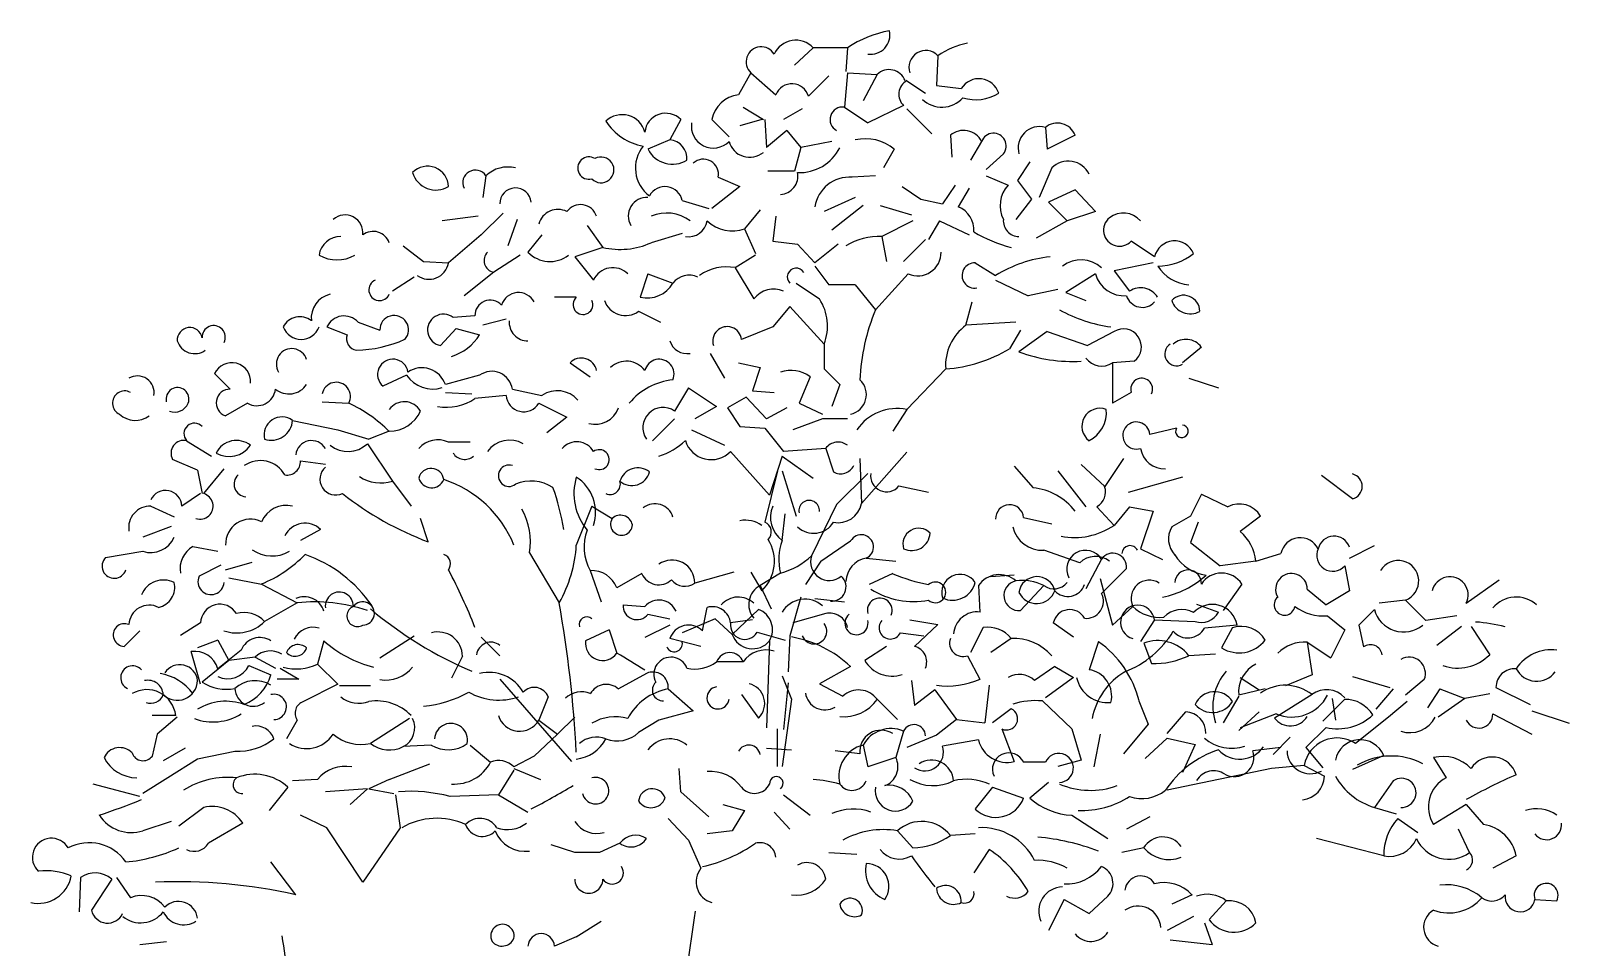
# Model space of a CAD drawing. Header units: millimetres. Extents: x 454 to 24074, y 929 to 15016.
# Drawn here: x 13460 to 15149, y 3333 to 4339 of the extents above; entities that cross this region are included whole.
import ezdxf

# ---------------------------------------------------------------- set-up
doc = ezdxf.new("R2010")
doc.units = ezdxf.units.MM
doc.layers.add('cadblocksdwg.com', color=255, linetype='Continuous')

# ---------------------------------------------------------------- blocks, each defined once
blk = doc.blocks.new('Trees side 020_cad-block.com')
at = {"color": 0}
for p, q in [((49.8, 6622.8), (9.6, 6586)), ((123.6, 6622.8), (49.8, 6622.8)), ((123.6, 6622.8), (120.3, 6572.5)), ((318.2, 6606.1), (314.9, 6542.3)), ((-84.4, 6569.2), (-111.2, 6522.2)), ((-84.4, 6569.2), (-30.7, 6522.2)), ((83.4, 6562.5), (39.8, 6518.9)), ((123.6, 6569.2), (116.9, 6495.4)), ((123.6, 6569.2), (187.4, 6565.8)), ((187.4, 6565.8), (157.2, 6508.8)), ((251.1, 6552.4), (291.4, 6525.6)), ((314.9, 6542.3), (368.5, 6535.6)), ((-101.1, 6495.4), (-57.5, 6468.5)), ((26.4, 6492), (-13.9, 6468.5)), ((116.9, 6495.4), (167.3, 6461.8)), ((244.4, 6498.7), (167.3, 6461.8)), ((251.1, 6492), (304.8, 6438.3)), ((-235.3, 6468.5), (-258.8, 6424.9)), ((-168.2, 6468.5), (-131.3, 6431.6)), ((-60.9, 6468.5), (-107.8, 6455.1)), ((-54.2, 6468.5), (-50.8, 6408.2)), ((-258.8, 6424.9), (-305.8, 6404.8)), ((-7.2, 6445), (-50.8, 6408.2)), ((-7.2, 6445), (23, 6408.2)), ((345.1, 6435), (348.4, 6388)), ((549.7, 6451.8), (553.1, 6404.8)), ((613.5, 6435), (553.1, 6404.8)), ((23, 6408.2), (9.6, 6357.8)), ((90.1, 6421.6), (23, 6408.2)), ((224.3, 6404.8), (200.8, 6364.5)), ((412.2, 6421.6), (388.7, 6381.3)), ((459.1, 6394.7), (422.2, 6361.2)), ((9.6, 6357.8), (-47.5, 6357.8)), ((516.2, 6378), (489.3, 6337.7)), ((563.1, 6364.5), (536.3, 6300.8)), ((-654.7, 6347.8), (-661.4, 6300.8)), ((-154.8, 6344.4), (-107.8, 6324.3)), ((184, 6347.8), (133.7, 6344.4)), ((355.1, 6327.6), (328.3, 6287.4)), ((422.2, 6347.8), (469.2, 6327.6)), ((489.3, 6337.7), (519.5, 6297.4)), ((-232, 6294.1), (-174.9, 6277.3)), ((-107.8, 6324.3), (-168.2, 6277.3)), ((140.4, 6300.8), (73.3, 6270.6)), ((241.1, 6324.3), (281.3, 6297.4)), ((281.3, 6297.4), (328.3, 6287.4)), ((385.3, 6320.9), (361.8, 6280.7)), ((519.5, 6297.4), (486, 6253.8)), ((613.5, 6317.6), (556.4, 6290.7)), ((613.5, 6317.6), (657.1, 6270.6)), ((-671.4, 6260.5), (-748.6, 6250.5)), ((-617.8, 6267.3), (-664.7, 6220.3)), ((-64.2, 6274), (-97.8, 6233.7)), ((-30.7, 6260.5), (-37.4, 6206.9)), ((157.2, 6284), (90.1, 6230.3)), ((194.1, 6284), (261.2, 6263.9)), ((556.4, 6290.7), (596.7, 6250.5)), ((657.1, 6270.6), (596.7, 6250.5)), ((-587.6, 6253.8), (-607.7, 6196.8)), ((-436.6, 6240.4), (-403.1, 6193.4)), ((-97.8, 6233.7), (-74.3, 6180)), ((264.5, 6250.5), (197.5, 6216.9)), ((321.6, 6250.5), (298.1, 6210.2)), ((321.6, 6250.5), (385.3, 6220.3)), ((596.7, 6250.5), (529.6, 6213.6)), ((-832.5, 6196.8), (-788.9, 6163.2)), ((-664.7, 6220.3), (-735.2, 6159.9)), ((-533.9, 6220.3), (-564.1, 6183.4)), ((-403.1, 6193.4), (-463.4, 6173.3)), ((-232, 6223.6), (-299.1, 6203.5)), ((-37.4, 6206.9), (16.3, 6200.1)), ((16.3, 6200.1), (53.2, 6159.9)), ((103.5, 6200.1), (53.2, 6159.9)), ((197.5, 6216.9), (207.5, 6163.2)), ((291.4, 6210.2), (244.4, 6163.2)), ((784.6, 6173.3), (734.2, 6206.9)), ((-788.9, 6163.2), (-735.2, 6159.9)), ((-580.9, 6176.7), (-637.9, 6139.8)), ((-463.4, 6173.3), (-423.2, 6123)), ((-74.3, 6176.7), (-117.9, 6149.8)), ((398.7, 6159.9), (442.4, 6133.1)), ((781.2, 6159.9), (697.3, 6143.1)), ((-809, 6129.7), (-856, 6099.5)), ((-637.9, 6139.8), (-701.6, 6089.4)), ((-305.8, 6136.4), (-322.5, 6086.1)), ((-305.8, 6136.4), (-252.1, 6116.3)), ((-117.9, 6149.8), (-77.6, 6082.7)), ((53.2, 6153.2), (83.4, 6112.9)), ((254.5, 6136.4), (184, 6059.2)), ((657.1, 6136.4), (593.3, 6096.2)), ((697.3, 6143.1), (730.9, 6099.5)), ((12.9, 6116.3), (63.3, 6082.7)), ((140.4, 6112.9), (83.4, 6112.9)), ((140.4, 6112.9), (184, 6059.2)), ((442.4, 6123), (512.8, 6089.4)), ((576.5, 6102.9), (512.8, 6089.4)), ((593.3, 6096.2), (636.9, 6079.4)), ((-460.1, 6086.1), (-507.1, 6086.1)), ((-0.5, 6066), (-37.4, 6022.3)), ((-0.5, 6066), (73.3, 5985.4)), ((378.6, 6025.7), (392, 6076)), ((-929.8, 6032.4), (-882.8, 6015.6)), ((-678.2, 6045.8), (-725.1, 6042.5)), ((-611.1, 6039.1), (-661.4, 6025.7)), ((-325.9, 6055.9), (-278.9, 6032.4)), ((486, 6032.4), (378.6, 6025.7)), ((-996.9, 6022.3), (-953.3, 6005.6)), ((-718.4, 6019), (-752, 5982.1)), ((-718.4, 6019), (-668.1, 6005.6)), ((-37.4, 6022.3), (-104.5, 5995.5)), ((496, 6015.6), (472.6, 5975.4)), ((553.1, 6012.3), (492.7, 5968.7)), ((553.1, 6012.3), (640.3, 5982.1)), ((697.3, 6012.3), (640.3, 5982.1)), ((-171.6, 5965.3), (-141.4, 5911.6)), ((73.3, 5985.4), (73.3, 5931.8)), ((885.2, 5978.7), (844.9, 5945.2)), ((-473.5, 5945.2), (-429.9, 5915)), ((-111.2, 5945.2), (-64.2, 5935.1)), ((-64.2, 5935.1), (-81, 5884.8)), ((73.3, 5931.8), (106.9, 5898.2)), ((335, 5931.8), (251.1, 5844.5)), ((740.9, 5948.5), (694, 5945.2)), ((694, 5945.2), (694, 5858)), ((-1204.9, 5888.1), (-1238.4, 5921.7)), ((-825.8, 5918.3), (-876.1, 5894.9)), ((-668.1, 5918.3), (-741.9, 5898.2)), ((43.1, 5915), (19.7, 5858)), ((106.9, 5898.2), (90.1, 5851.2)), ((858.3, 5911.6), (922.1, 5891.5)), ((-1006.9, 5861.3), (-949.9, 5858)), ((-741.9, 5881.4), (-684.9, 5878.1)), ((-611.1, 5874.7), (-678.2, 5868)), ((-597.6, 5888.1), (-533.9, 5874.7)), ((-218.6, 5891.5), (-248.7, 5841.2)), ((-218.6, 5891.5), (-158.2, 5851.2)), ((-94.4, 5871.4), (-134.7, 5847.9)), ((-94.4, 5871.4), (-50.8, 5824.4)), ((-81, 5884.8), (-34, 5881.4)), ((734.2, 5881.4), (694, 5858)), ((-1167.9, 5858), (-1214.9, 5831.1)), ((-540.6, 5858), (-480.2, 5827.8)), ((-480.2, 5827.8), (-523.8, 5794.2)), ((-158.2, 5851.2), (-205.1, 5824.4)), ((-134.7, 5847.9), (-107.8, 5807.6)), ((-7.2, 5847.9), (-50.8, 5824.4)), ((19.7, 5858), (70, 5834.5)), ((251.1, 5844.5), (220.9, 5797.6)), ((-1070.7, 5821.1), (-973.4, 5800.9)), ((-973.4, 5800.9), (-906.3, 5780.8)), ((-862.7, 5797.6), (-906.3, 5780.8)), ((-248.7, 5824.4), (-295.7, 5777.4)), ((-211.8, 5800.9), (-141.4, 5767.4)), ((-107.8, 5807.6), (-54.2, 5804.3)), ((-54.2, 5804.3), (-13.9, 5754)), ((70, 5824.4), (6.2, 5800.9)), ((123.6, 5824.4), (70, 5824.4)), ((831.5, 5804.3), (774.5, 5790.9)), ((-1298.8, 5777.4), (-1245.1, 5743.9)), ((-909.6, 5770.7), (-856, 5690.2)), ((-688.2, 5774.1), (-735.2, 5774.1)), ((-1275.3, 5713.7), (-1329, 5737.2)), ((-1053.9, 5733.8), (-1000.2, 5727.1)), ((-128, 5754), (-44.1, 5660)), ((-17.3, 5743.9), (-44.1, 5660)), ((-17.3, 5743.9), (49.8, 5696.9)), ((76.7, 5760.7), (-13.9, 5754)), ((76.7, 5760.7), (93.4, 5710.3)), ((150.5, 5739.3), (153.8, 5642)), ((251.1, 5752.7), (153.8, 5642)), ((717.4, 5739.3), (677.2, 5678.9)), ((-1275.3, 5713.7), (-1265.2, 5663.4)), ((-1261.9, 5663.4), (-1218.3, 5717)), ((-27.3, 5712.5), (-54.2, 5601.8)), ((-17.3, 5712.5), (12.9, 5615.2)), ((167.3, 5707), (100.2, 5639.9)), ((482.6, 5722.5), (522.9, 5675.6)), ((576.5, 5712.5), (636.9, 5635.3)), ((626.9, 5725.9), (677.2, 5678.9)), ((844.9, 5699.1), (727.5, 5665.5)), ((1210.6, 5652.1), (1143.5, 5702.4)), ((-1268.6, 5663.4), (-1308.8, 5636.5)), ((-856, 5690.2), (-815.7, 5636.5)), ((234.3, 5680.2), (298.1, 5666.7)), ((885.2, 5662.2), (861.7, 5615.2)), ((885.2, 5662.2), (942.2, 5635.3)), ((-1376, 5636.5), (-1325.6, 5613.1)), ((-426.5, 5636.5), (-460.1, 5552.7)), ((-426.5, 5636.5), (-382.9, 5609.7)), ((100.2, 5639.9), (46.5, 5529.2)), ((660.4, 5635.3), (697.3, 5595.1)), ((730.9, 5635.3), (697.3, 5595.1)), ((730.9, 5635.3), (781.2, 5625.3)), ((-778.8, 5559.4), (-795.6, 5609.7)), ((-17.3, 5562.7), (-10.5, 5619.8)), ((502.7, 5611.8), (563.1, 5598.4)), ((781.2, 5625.3), (754.4, 5544.7)), ((861.7, 5615.2), (821.4, 5591.7)), ((878.5, 5601.8), (861.7, 5558.1)), ((1012.7, 5615.2), (969.1, 5581.6)), ((-1332.3, 5592.9), (-1392.7, 5569.4)), ((-1010.3, 5586.2), (-1053.9, 5562.7)), ((-1473.2, 5525.8), (-1392.7, 5539.3)), ((-1285.4, 5549.3), (-1231.7, 5539.3)), ((-560.7, 5535.9), (-497, 5428.5)), ((66.6, 5517.9), (130.4, 5561.5)), ((623.5, 5514.5), (546.3, 5541.4)), ((754.4, 5544.7), (801.3, 5521.3)), ((861.7, 5558.1), (925.5, 5507.8)), ((1002.6, 5517.9), (1056.3, 5534.7)), ((1203.9, 5524.6), (1257.6, 5551.4)), ((-1225, 5509.1), (-1272, 5485.6)), ((-1214.9, 5499), (-1157.9, 5515.8)), ((-429.9, 5497.8), (-406.4, 5430.7)), ((66.6, 5517.9), (33.1, 5467.6)), ((163.9, 5524.6), (227.6, 5517.9)), ((670.5, 5522.5), (636.9, 5458.7)), ((724.2, 5502.4), (670.5, 5448.7)), ((1002.6, 5517.9), (925.5, 5507.8)), ((1193.8, 5507.8), (1203.9, 5454.2)), ((-1208.2, 5482.2), (-1137.8, 5468.8)), ((-1137.8, 5468.8), (-1060.6, 5428.5)), ((-319.2, 5491.1), (-372.9, 5460.9)), ((-121.2, 5494.4), (-205.1, 5470.9)), ((-84.4, 5494.4), (-60.9, 5454.2)), ((-20.6, 5492.3), (-64.2, 5465.4)), ((-64.2, 5465.4), (-40.7, 5415.1)), ((220.9, 5491.1), (170.6, 5467.6)), ((405.4, 5465.4), (408.8, 5408.4)), ((482.6, 5487.7), (432.3, 5484.4)), ((546.3, 5465.4), (496, 5411.8)), ((667.1, 5481), (694, 5380.4)), ((972.4, 5468.8), (932.2, 5411.8)), ((1455.5, 5427.3), (1526, 5477.6)), ((23, 5440.7), (-0.5, 5356.9)), ((53.2, 5437.4), (116.9, 5430.7)), ((1113.3, 5457.5), (1153.6, 5424)), ((1203.9, 5454.2), (1153.6, 5424)), ((1324.7, 5434), (1267.6, 5427.3)), ((1324.7, 5434), (1368.3, 5390.4)), ((-1060.6, 5428.5), (-1131.1, 5388.3)), ((-359.5, 5424), (-312.5, 5420.6)), ((-305.8, 5403.8), (-258.8, 5393.8)), ((-188.4, 5368.2), (-178.3, 5418.5)), ((-67.6, 5413.9), (-124.6, 5360.2)), ((76.7, 5405.1), (6.2, 5384.9)), ((737.6, 5420.6), (694, 5380.4)), ((875.1, 5425.2), (922.1, 5408.4)), ((1156.9, 5400.5), (1193.8, 5370.3)), ((1257.6, 5413.9), (1224, 5380.4)), ((1435.4, 5400.5), (1368.3, 5390.4)), ((-1399.4, 5368.2), (-1433, 5334.6)), ((-1268.6, 5384.9), (-1312.2, 5358.1)), ((-389.6, 5370.3), (-440, 5346.8)), ((-389.6, 5370.3), (-372.9, 5320)), ((-258.8, 5380.4), (-312.5, 5353.5)), ((-161.5, 5393.8), (-232, 5363.6)), ((-161.5, 5393.8), (-124.6, 5360.2)), ((-81, 5391.6), (-128, 5384.9)), ((-70.9, 5364.8), (-10.5, 5348)), ((257.8, 5391.6), (318.2, 5381.6)), ((318.2, 5381.6), (267.9, 5334.6)), ((415.5, 5374.9), (388.7, 5321.2)), ((610.1, 5354.7), (566.5, 5384.9)), ((784.6, 5391.6), (754.4, 5344.7)), ((784.6, 5391.6), (871.8, 5388.3)), ((962.3, 5380.4), (891.9, 5373.6)), ((952.3, 5374.9), (928.8, 5331.3)), ((1193.8, 5370.3), (1163.6, 5309.9)), ((1224, 5380.4), (1234.1, 5333.4)), ((1445.4, 5377), (1391.8, 5336.7)), ((1465.6, 5377), (1505.8, 5316.6)), ((-1231.7, 5348), (-1275.3, 5331.3)), ((-1231.7, 5348), (-1208.2, 5304.4)), ((-1003.6, 5346.8), (-1017, 5296.5)), ((-882.8, 5309.9), (-809, 5356.9)), ((-664.7, 5354.7), (-624.5, 5314.5)), ((-191.7, 5334.6), (-258.8, 5351.4)), ((-44.1, 5346.8), (-50.8, 5158.9)), ((-0.5, 5356.9), (-3.8, 5279.7)), ((207.5, 5334.6), (160.6, 5304.4)), ((237.7, 5363.6), (288, 5356.9)), ((475.9, 5351.4), (432.3, 5321.2)), ((663.8, 5344.7), (643.6, 5284.3)), ((761.1, 5341.3), (777.8, 5297.7)), ((1113.3, 5343.5), (1123.4, 5273)), ((1113.3, 5343.5), (1163.6, 5309.9)), ((-1268.6, 5252.9), (-1288.7, 5323.3)), ((-1208.2, 5304.4), (-1265.2, 5257.4)), ((-1181.4, 5326.7), (-1231.7, 5286.4)), ((-1151.2, 5311.1), (-1208.2, 5304.4)), ((-1151.2, 5311.1), (-1107.6, 5287.6)), ((-705, 5313.3), (-728.5, 5266.3)), ((-101.1, 5301.1), (-158.2, 5301.1)), ((382, 5314.5), (408.8, 5264.2)), ((915.4, 5317.8), (858.3, 5314.5)), ((-1164.6, 5293.1), (-1117.6, 5273)), ((-1097.5, 5287.6), (-1057.2, 5264.2)), ((-1017, 5296.5), (-973.4, 5252.9)), ((-309.1, 5276.3), (-369.5, 5242.8)), ((-17.3, 5270.9), (2.9, 5220.6)), ((130.4, 5291), (63.3, 5254.1)), ((569.8, 5291), (526.2, 5260.8)), ((610.1, 5267.5), (549.7, 5223.9)), ((569.8, 5291), (610.1, 5267.5)), ((969.1, 5267.5), (1009.3, 5240.7)), ((1123.4, 5273), (1066.4, 5249.5)), ((1210.6, 5269.6), (1291.1, 5246.2)), ((-1057.2, 5264.2), (-1104.2, 5264.2)), ((-973.4, 5252.9), (-1047.2, 5216)), ((-902.9, 5249.5), (-970, 5249.5)), ((-624.5, 5264.2), (-470.2, 5086.4)), ((-262.1, 5242.8), (-208.5, 5195.8)), ((-3.8, 5256.2), (-13.9, 5155.6)), ((63.3, 5254.1), (113.6, 5227.3)), ((261.2, 5260.8), (267.9, 5207.1)), ((311.5, 5240.7), (267.9, 5207.1)), ((311.5, 5240.7), (358.5, 5176.9)), ((428.9, 5250.7), (418.9, 5170.2)), ((1022.7, 5242.8), (965.7, 5229.4)), ((1297.8, 5242.8), (1260.9, 5199.2)), ((1364.9, 5262.9), (1324.7, 5229.4)), ((1398.5, 5242.8), (1371.6, 5202.6)), ((1398.5, 5242.8), (1452.1, 5222.7)), ((1505.8, 5232.7), (1452.1, 5222.7)), ((1519.3, 5246.2), (1593, 5209.3)), ((-520.5, 5226), (-540.6, 5175.7)), ((-104.5, 5230.6), (-67.6, 5180.3)), ((2.9, 5220.6), (-17.3, 5076.3)), ((187.4, 5220.6), (231, 5176.9)), ((475.9, 5200.4), (435.6, 5170.2)), ((543, 5217.2), (606.7, 5156.8)), ((751, 5217.2), (771.1, 5166.9)), ((965.7, 5227.3), (932.2, 5170.2)), ((1123.4, 5230.6), (1042.9, 5180.3)), ((1193.8, 5220.6), (1146.9, 5173.6)), ((1167, 5222.7), (1173.7, 5175.7)), ((1328, 5216), (1287.8, 5182.4)), ((1452.1, 5222.7), (1395.1, 5182.4)), ((-1322.3, 5185.8), (-1372.6, 5185.8)), ((-1318.9, 5182.4), (-1362.5, 5145.5)), ((-1060.6, 5175.7), (-1084.1, 5135.4)), ((-819.1, 5179.1), (-902.9, 5125.4)), ((-540.6, 5175.7), (-500.4, 5145.5)), ((-463.4, 5182.4), (-500.4, 5145.5)), ((-282.3, 5175.7), (-325.9, 5148.9)), ((-208.5, 5195.8), (-282.3, 5175.7)), ((358.5, 5176.9), (314.9, 5143.4)), ((358.5, 5176.9), (418.9, 5170.2)), ((771.1, 5166.9), (717.4, 5103.1)), ((811.4, 5146.7), (851.6, 5193.7)), ((1009.3, 5193.7), (965.7, 5153.4)), ((1046.2, 5189.1), (969.1, 5158.9)), ((1287.8, 5182.4), (1217.3, 5125.4)), ((1512.5, 5189.1), (1596.4, 5145.5)), ((1596.4, 5195.8), (1676.9, 5169)), ((-1362.5, 5145.5), (-1372.6, 5098.5)), ((-500.4, 5145.5), (-550.7, 5098.5)), ((-27.3, 5076.3), (-27.3, 5156.8)), ((244.4, 5152.2), (227.6, 5095.2)), ((314.9, 5143.4), (251.1, 5116.5)), ((405.4, 5133.3), (328.3, 5119.9)), ((455.8, 5156.8), (482.6, 5086.4)), ((606.7, 5156.8), (626.9, 5089.7)), ((667.1, 5145.5), (653.7, 5075.1)), ((811.4, 5136.7), (764.4, 5093.1)), ((811.4, 5136.7), (871.8, 5123.2)), ((1039.5, 5101.9), (1076.4, 5138.8)), ((1153.6, 5160.2), (1110, 5116.5)), ((-1302.1, 5115.3), (-1349.1, 5088.5)), ((-1194.8, 5108.6), (-1275.3, 5091.8)), ((-772.1, 5122), (-832.5, 5118.7)), ((-688.2, 5122), (-644.6, 5085.1)), ((-50.8, 5115.3), (2.9, 5112)), ((150.5, 5103.1), (96.8, 5109.8)), ((157.2, 5122), (167.3, 5075.1)), ((871.8, 5123.2), (844.9, 5062.9)), ((1056.3, 5116.5), (995.9, 5109.8)), ((1110, 5116.5), (1146.9, 5072.9)), ((1277.7, 5099.8), (1210.6, 5069.6)), ((-1275.3, 5091.8), (-1339, 5051.6)), ((-862.7, 5048.2), (-775.4, 5081.8)), ((-594.3, 5068.4), (-627.8, 5014.7)), ((-550.7, 5098.5), (-594.3, 5075.1)), ((-594.3, 5071.7), (-537.3, 5048.2)), ((-235.3, 5021.4), (-238.7, 5071.7)), ((227.6, 5095.2), (167.3, 5075.1)), ((549.7, 5085.1), (502.7, 5085.1)), ((626.9, 5089.7), (576.5, 5076.3)), ((1036.2, 5071.7), (811.4, 5024.7)), ((1106.6, 5078.4), (1036.2, 5071.7)), ((1106.6, 5078.4), (1150.2, 5054.9)), ((1385.1, 5095.2), (1411.9, 5051.6)), ((-1399.4, 5011.3), (-1500.1, 5038.2)), ((-1339, 5051.6), (-1392.7, 5018)), ((-1017, 5048.2), (-1070.7, 5044.9)), ((-862.7, 5048.2), (-906.3, 5028.1)), ((556.4, 5041.5), (516.2, 5008)), ((1297.8, 5044.9), (1257.6, 4987.8)), ((-1080.7, 5031.5), (-1121, 4981.1)), ((-909.6, 5028.1), (-1000.2, 5021.4)), ((-909.6, 5028.1), (-946.5, 4994.5)), ((-906.3, 5028.1), (-852.6, 5018)), ((-849.2, 5014.7), (-839.2, 4944.2)), ((-627.8, 5014.7), (-731.8, 5011.3)), ((-627.8, 5014.7), (-564.1, 4977.8)), ((-235.3, 5021.4), (-174.9, 4967.7)), ((-13.9, 5014.7), (43.1, 4971.1)), ((435.6, 5031.5), (398.7, 4984.5)), ((435.6, 5031.5), (502.7, 5008)), ((-1261.9, 4987.8), (-1315.6, 4947.6)), ((-996.9, 4944.2), (-1053.9, 4971.1)), ((-144.7, 4994.5), (-97.8, 4981.1)), ((-97.8, 4981.1), (-124.6, 4937.5)), ((-34, 4977.8), (-0.5, 4940.9)), ((606.7, 4971.1), (683.9, 4920.7)), ((774.5, 4967.7), (724.2, 4940.9)), ((1257.6, 4987.8), (1304.5, 4974.4)), ((1455.5, 4994.5), (1385.1, 4950.9)), ((1455.5, 4994.5), (1492.4, 4950.9)), ((-1332.3, 4957.6), (-1392.7, 4937.5)), ((-1178, 4954.3), (-1251.8, 4910.7)), ((-919.7, 4826.8), (-996.9, 4944.2)), ((-839.2, 4944.2), (-919.7, 4826.8)), ((-218.6, 4917.4), (-262.1, 4964.3)), ((-124.6, 4937.5), (-178.3, 4930.8)), ((231, 4937.5), (264.5, 4900.6)), ((1307.9, 4964.3), (1351.5, 4934.2)), ((1462.2, 4890.6), (1438.7, 4940.9)), ((-463.4, 4890.6), (-513.8, 4907.3)), ((-366.2, 4910.7), (-409.8, 4890.6)), ((-218.6, 4917.4), (-191.7, 4857)), ((398.7, 4930.8), (345.1, 4927.5)), ((761.1, 4900.6), (714.1, 4890.6)), ((1277.7, 4883.8), (1133.4, 4920.7)), ((-1064, 4800), (-1117.6, 4870.4)), ((-409.8, 4890.6), (-463.4, 4890.6)), ((83.4, 4890.6), (143.8, 4887.2)), ((428.9, 4897.3), (395.4, 4846.9)), ((1562.9, 4883.8), (1512.5, 4857)), ((-1526.9, 4836.9), (-1530.3, 4763.1)), ((-1449.8, 4836.9), (-1419.6, 4793.3)), ((-1459.8, 4833.5), (-1503.4, 4766.4)), ((590, 4789.9), (556.4, 4722.8)), ((590, 4789.9), (643.6, 4759.7)), ((683.9, 4796.6), (643.6, 4759.7)), ((865.1, 4800), (821.4, 4779.8)), ((938.9, 4786.5), (902, 4746.3)), ((1603.1, 4789.9), (1650.1, 4786.5)), ((-460.1, 4709.4), (-406.4, 4742.9)), ((868.4, 4753), (811.4, 4722.8)), ((891.9, 4739.6), (908.7, 4692.6)), ((-460.1, 4709.4), (-507.1, 4689.3)), ((818.1, 4702.7), (908.7, 4692.6)), ((-1399.4, 4692.6), (-1342.4, 4699.3))]:
    blk.add_line(p, q, dxfattribs=at)
for centre, radius, start, end in [((253.6, 6433.6), 229.6, 99.8682, 124.4646), ((173, 6651.2), 42.1, 262.213, 11.737), ((-62, 6592.9), 32.5, 30.627, 226.692), ((12.2, 6589.1), 50.5, 41.878, 156.3029), ((411.6, 6473.3), 162.3, 100.5349, 125.1329), ((292.1, 6581.1), 36.2, 43.721, 199.138), ((213.1, 6539), 37.2, 21.161, 133.781), ((406.5, 6511.9), 44.7, 17.828, 147.9235), ((4, 6508.3), 37.3, 16.404, 158.1435), ((268.3, 6523), 34.1, 120.313, 225.436), ((399.5, 6604.6), 93.2, 252.768, 302.095), ((-103.7, 6457.1), 65.5, 96.5407, 169.9881), ((113, 6468.7), 26.9, 81.579, 241.551), ((326.7, 6556.4), 61, 226.494, 317.911), ((-361.3, 6428.7), 50.5, 14.869, 133.846), ((-295.7, 6528.9), 119.1, 212.347, 260.272), ((-267.6, 6437.1), 45.1, 44.196, 174.1621), ((-165.2, 6454.4), 47.2, 170.99, 315.88), ((575.6, 6420.6), 40.5, 20.794, 129.719), ((-262.3, 6384.5), 40.6, 355.466, 85.007), ((162.2, 6330.7), 96.7, 50.012, 102.9977), ((373.3, 6401.6), 43.7, 27.158, 130.2222), ((437.8, 6411.9), 27.4, 321.282, 159.2275), ((537, 6407.5), 46.1, 73.94, 196.06), ((-258.4, 6364.2), 74.4, 140.477, 233.773), ((-253, 6431.7), 59.2, 207.043, 301.672), ((-86.9, 6433.5), 46, 194.987, 309.712), ((20, 6451.5), 97.1, 267.812, 333.489), ((-780, 6323.4), 44.8, 1.134, 136.1237), ((-677.3, 6332.9), 27.1, 33.238, 206.252), ((-607.5, 6298.1), 68.4, 75.961, 133.5256), ((-432.8, 6364.3), 24.1, 57.511, 284.995), ((-406.7, 6360.3), 27.7, 224.068, 118.4379), ((-186.4, 6351), 32.3, 348.138, 133.1465), ((598.6, 6329.2), 50.1, 25.932, 135.1429), ((-762, 6369.4), 52.5, 196.531, 300.727), ((-23.2, 6347.5), 40.1, 273.637, 10.049), ((127.8, 6269.1), 75.5, 85.5402, 171.195), ((517.6, 6283.4), 65.6, 137.612, 206.858), ((-590.9, 6287.9), 33.6, 4.88, 180.844), ((-308.2, 6260.8), 40.1, 86.551, 210.592), ((-269, 6286.6), 37.8, 11.424, 152.3157), ((-957.9, 6224.9), 38.5, 353.036, 131.4478), ((-499.6, 6232.9), 42.4, 62.776, 165.149), ((-450.9, 6249.5), 36.1, 17.832, 144.2244), ((-265.7, 6184.3), 83.2, 52.657, 113.6569), ((342.1, 6231), 53.5, 355.72, 68.29), ((717.2, 6218.2), 49.2, 41.026, 127.5541), ((-897.3, 6191), 36.9, 19.895, 127.3245), ((-218.6, 6257.2), 40.8, 260.545, 350.531), ((-124.2, 6308.5), 79.3, 227, 289.463), ((553.4, 6492.9), 309.3, 239.275, 255.486), ((493, 6250.9), 34, 175.068, 269.48), ((709.1, 6230.5), 34.5, 129.338, 316.712), ((-967.2, 6170), 47, 89.4011, 171.8009), ((-366.2, 6354.4), 165.2, 257.091, 293.963), ((191.1, 6083.5), 133.5, 87.2497, 121.9913), ((827.5, 6163.3), 44.1, 22.224, 166.9241), ((-975.1, 6245.4), 78.9, 240.709, 299.291), ((-777.1, 6167.3), 42.5, 233.665, 349.938), ((-632.3, 6165.4), 26.2, 136.52, 257.685), ((-516.7, 6228.8), 65.7, 223.824, 307.378), ((274.7, 6182.3), 50.2, 246.197, 1.184), ((397.3, 6132.9), 27.1, 86.869, 280.283), ((590.6, 5892.1), 282.9, 96.2523, 121.5969), ((626.5, 6100.8), 65.8, 48.087, 127.3308), ((791.1, 6278.1), 124.9, 270.093, 308.265), ((-381.6, 6104.1), 45.7, 45.061, 155.5488), ((-217, 6090), 43.8, 64.906, 143.1666), ((-136.2, 6048.2), 103.3, 79.785, 124.7445), ((13.3, 6129.7), 19.2, 31.534, 224.215), ((718.8, 6153.2), 63.9, 195.187, 274.83), ((865.2, 6200.4), 87.7, 212.555, 265.517), ((-977.3, 6041), 53.3, 103.884, 185.68), ((-883.6, 6102), 22.9, 113.702, 336.298), ((-584.5, 6057.8), 38.4, 28.332, 162.549), ((-307.6, 6148.6), 64.2, 256.565, 329.833), ((-34.7, 6049.1), 54.6, 67.58, 141.9062), ((754.6, 6063.9), 42.8, 31.252, 123.69), ((-645.3, 6047), 32.9, 42.778, 181.982), ((-445.8, 6070.3), 21.3, 132.168, 25.213), ((-354.1, 6095), 48.2, 198.873, 305.826), ((-26.2, 6024.3), 106.8, 338.658, 33.155), ((758.2, 6100), 35.6, 197.216, 317.726), ((861.2, 6092.3), 41.9, 198.039, 299.46), ((846.9, 6055.4), 35, 0.879, 136.6192), ((-1055.1, 6004.1), 40.1, 52.102, 152.9554), ((-960, 6005.4), 40.5, 41.737, 155.3236), ((-852, 6016.1), 30.8, 317.97, 180.918), ((-746.1, 6015.7), 34.1, 51.906, 260.169), ((-564.3, 6032.3), 40.2, 175.106, 270.311), ((586.4, 5890.6), 436.3, 157.2621, 177.6806), ((736.1, 6343.2), 324.1, 241.194, 261.937), ((-1291.9, 5993.8), 27.1, 10.826, 183.425), ((-1240.4, 6000.2), 24.9, 332.659, 183.151), ((-1052.2, 6036.7), 41.2, 200.425, 339.575), ((-929.3, 5997.1), 25.4, 160.531, 261.396), ((-939.9, 6244.3), 272.3, 271.436, 294.013), ((-762.3, 6064.4), 111.1, 287.739, 328.011), ((-135.4, 5991.8), 31.1, 6.758, 198.3), ((440.9, 5939.7), 106.2, 125.909, 184.281), ((717.5, 5979.3), 38.7, 307.229, 121.5328), ((851.9, 5954.2), 41.3, 36.375, 130.9437), ((-1281.4, 6004.1), 39.4, 197.646, 305.484), ((-1072.3, 5942.3), 33.3, 16.844, 211.081), ((-221.6, 6003.8), 39, 197.369, 279.416), ((312.5, 6241.3), 310.3, 274.149, 301.036), ((607.1, 6274.2), 326.2, 249.466, 273.472), ((832.2, 5964.1), 25.6, 123.362, 299.854), ((-1201.6, 5904.8), 40.5, 355.387, 155.3715), ((-854.9, 5920), 32.9, 8.802, 229.914), ((-792.2, 5881.4), 53, 18.435, 124.6954), ((-449.4, 5921.6), 33.7, 11.611, 135.6105), ((-352.4, 5898.9), 49.6, 36.492, 133.1195), ((-281.5, 5920.8), 31.9, 336.979, 166.1506), ((1.8, 5860.1), 68.7, 53.012, 109.0443), ((670.6, 5979.4), 41.5, 215.691, 304.293), ((-1404.5, 5881), 35.8, 349.935, 121.0473), ((-1078.6, 5924), 46, 231.053, 326.009), ((-976.8, 5872.5), 30.6, 331.584, 169.5352), ((-768.7, 5958), 69.4, 214.794, 286.848), ((-642, 5882), 44.7, 7.864, 125.738), ((-237.3, 5767.9), 141.2, 96.004, 140.3529), ((121, 5876.7), 43.2, 282.488, 47.001), ((756.7, 5888.3), 23.5, 334.284, 196.919), ((-1431.9, 5858.2), 26.3, 62.111, 244.761), ((-1318.4, 5866.9), 24.7, 338.636, 193.193), ((-1205.9, 5858.9), 29.2, 88.008, 251.975), ((-1147.7, 5893), 40.4, 239.944, 353.185), ((-830.2, 5821.4), 39.9, 29.799, 144.4764), ((-738.6, 5956.6), 107.2, 259.222, 304.315), ((-573.1, 5877.7), 38.1, 184.516, 328.699), ((-501, 5826.4), 58.5, 40.862, 124.2762), ((-1409.2, 5870.1), 49.2, 226.501, 307.474), ((-1324.1, 5870), 31.1, 248.029, 337.211), ((-1093.5, 5789.9), 38.6, 53.701, 193.678), ((-1076.5, 5581.9), 303.6, 45.244, 65.366), ((-863.3, 5872), 74.4, 270.485, 335.562), ((-419.4, 5865.3), 52.8, 254.74, 340.776), ((-273.4, 5805.5), 43.4, 55.395, 214.605), ((230.7, 5740.9), 105.7, 78.859, 145.3596), ((666.8, 5808.4), 38.7, 69.103, 233.275), ((613.4, 5837.8), 67.5, 296.616, 5.762), ((-1281.9, 5792.5), 22.6, 42.272, 221.702), ((-1116.5, 5824.4), 46, 251.529, 355.851), ((745.4, 5788.5), 29.2, 4.696, 287.925), ((843.2, 5797.6), 13.5, 150.257, 82.8766), ((-1304.8, 5750.5), 27.6, 77.472, 208.787), ((-1207.2, 5798.9), 55.7, 240.028, 325.58), ((-1191.4, 5729.4), 48.5, 51.522, 154.0867), ((-1029.8, 5743.2), 34.4, 30.496, 173.2815), ((-951.8, 5815.5), 61.5, 231.448, 313.325), ((-758.2, 5725.1), 54.1, 64.869, 138.9083), ((-603.4, 5719.4), 59.1, 60.332, 144.1988), ((-459, 5734.1), 41, 28.984, 139.5938), ((-327, 5885.1), 148.1, 287.557, 313.372), ((-169.6, 5794.9), 58.4, 197.393, 315.466), ((103.4, 5741.1), 33.2, 52.439, 143.8197), ((-1140.2, 5673.9), 60.6, 29.426, 124.585), ((-1082.9, 5732.4), 29.1, 261.131, 2.843), ((-700.4, 5766.1), 29.1, 212.03, 310.478), ((-410.7, 5736.5), 21.5, 244.871, 125.5178), ((805.3, 5768.5), 51.5, 188.737, 273.075), ((-1169.4, 5683.8), 27.2, 133.358, 265.949), ((-977.5, 5694.7), 34.3, 131.416, 294.395), ((-880.7, 5768.8), 82.4, 236.274, 287.467), ((-772.4, 5690.5), 27.3, 6.376, 166.4717), ((-771.5, 5704.4), 28.4, 195.204, 337.644), ((-604.8, 5701.9), 23, 71.946, 306.98), ((-343.4, 5663.6), 121.9, 163.107, 220.161), ((-507.8, 5623.6), 89.3, 341.38, 57.694), ((-327.3, 5678.2), 40.7, 52.22, 162.83), ((-340.5, 5720), 39.3, 229.249, 345.802), ((109.1, 5737), 30.9, 239.573, 334.633), ((207.7, 5701.5), 34.2, 170.792, 321.282), ((1203.7, 5678.9), 27.7, 284.387, 75.613), ((-1344.1, 5634.9), 35.3, 2.726, 154.654), ((-1269.9, 5636.4), 28.1, 251.757, 73.536), ((-534.4, 6208.7), 693.7, 231.812, 249.374), ((-821.7, 5460.3), 245.5, 22.102, 71.848), ((-557, 5603.8), 86.6, 57.425, 113.0489), ((-1015.5, 5497.5), 536, 9.527, 19.543), ((-387.4, 5683.7), 22.2, 246.227, 17.041), ((512.3, 5549.9), 126.2, 36.698, 85.1932), ((642.3, 5667.3), 36.7, 299.469, 18.455), ((-1377, 5590.1), 46.5, 88.679, 188.951), ((-1083.9, 5579.1), 58.9, 77.039, 156.09), ((-700.6, 5559.4), 141.9, 350.471, 29.778), ((-291, 5600.9), 40.7, 17.355, 127.5952), ((20.5, 5612.7), 62.6, 157.589, 232.92), ((41.2, 5626.7), 22.1, 356.187, 192.612), ((103.3, 5652.4), 51.6, 258.987, 348.393), ((472.6, 5609.1), 30.3, 5.244, 181.117), ((966.5, 5586.8), 54.2, 31.562, 116.5481), ((-1161.2, 5554.7), 53.7, 64.075, 182.147), ((-1043.9, 5550.8), 48.8, 46.501, 153.2309), ((-362.8, 5597.4), 23.5, 148.633, 357.162), ((-364.8, 5590.9), 26.1, 11.952, 133.8426), ((-96.2, 5544.7), 61.5, 54.926, 100.8846), ((-62.7, 5581.2), 22.3, 313.209, 67.399), ((50.8, 5628.2), 50.2, 226.663, 328.201), ((-1376.1, 5591.8), 55.2, 252.406, 336.049), ((-342.9, 5548.3), 100.6, 158.618, 210.179), ((-120.7, 5517.6), 87.2, 313.341, 32.836), ((153.3, 5548.6), 26.3, 293.839, 150.7089), ((276.9, 5554.8), 34, 43.624, 197.308), ((261.7, 5580.6), 39.8, 244.284, 356.648), ((543.5, 5607.5), 66.2, 193.838, 272.422), ((611.7, 5722.1), 153.2, 259.289, 303.977), ((865.6, 5566), 51.1, 149.848, 222.831), ((903.6, 5506.5), 99.7, 6.582, 48.934), ((1098.4, 5525.1), 43.2, 27.063, 167.1865), ((1170.8, 5537.2), 34.8, 18.21, 167.516), ((-1257.6, 5501.4), 55.4, 120.137, 189.46), ((-1115, 5604.2), 75.1, 235.143, 300.085), ((-1238.9, 5719), 269.8, 292.017, 316.303), ((-1141.8, 5255.5), 293.8, 34.47, 70.522), ((-752.8, 5512), 21.9, 323.515, 69.884), ((-739.6, 5568.2), 280, 330.071, 356.814), ((99.9, 5521.8), 124.1, 160.77, 193.778), ((636.2, 5500.7), 40.6, 32.471, 207.019), ((694.8, 5505.7), 29.5, 353.499, 145.3877), ((731.7, 5533.8), 17.6, 25.346, 177.2731), ((908.6, 5581.7), 94.9, 212.044, 261.909), ((1168, 5530.5), 34.3, 155.452, 318.739), ((-1454.5, 5507.4), 26.3, 135.398, 341.387), ((-1658.3, 4999.7), 1049.5, 20.945, 28.408), ((-427, 5439.6), 58.2, 21.385, 92.8035), ((-253.9, 5471.5), 48.8, 359.331, 125.5634), ((-65.8, 5653.9), 167.8, 285.62, 312.001), ((84.4, 5516.3), 40.1, 161.188, 310.052), ((173.2, 5472.5), 52.9, 100.1004, 178.0714), ((657.3, 5479.1), 49, 52.351, 133.6743), ((856.7, 5470.5), 28.6, 356.634, 176.6338), ((1309, 5475.3), 44.1, 290.799, 149.4026), ((-1348.4, 5425.9), 51.5, 63.798, 157.9115), ((-1368.7, 5461.7), 44.3, 282.38, 13.607), ((-1246.3, 5474), 28.1, 155.69, 356.237), ((-282.5, 5507.2), 40.1, 203.744, 312.479), ((-226.7, 5500.8), 36.9, 218.918, 305.894), ((-43.2, 5424.9), 45.7, 117.456, 220.975), ((89.7, 5462.6), 30.8, 264.474, 48.267), ((372.6, 5850.9), 390.5, 247.146, 259), ((312.8, 5450.8), 22.3, 228.709, 131.2906), ((366, 5450.3), 39.4, 33.73, 197.196), ((349.7, 5484.4), 50.5, 244.931, 345.995), ((450.1, 5435.1), 54, 48.433, 145.8159), ((492.5, 5443.9), 32.3, 101.636, 276.31), ((501, 5379.3), 97.3, 62.206, 98.8707), ((531.6, 5445.4), 39.3, 12.934, 172.0459), ((568, 5495.3), 36.9, 234.106, 321.082), ((597.7, 5480), 38, 222.853, 340.925), ((773.4, 5437.5), 39.6, 57.604, 205.243), ((767.8, 5625.3), 187.5, 280.305, 312.825), ((928.8, 5440.3), 52.1, 33.179, 146.8215), ((1079.2, 5457.5), 34.1, 359.955, 209.532), ((1420.1, 5444.8), 39.5, 333.698, 166.3361), ((-1045.4, 5397.8), 43.7, 16.925, 115.1499), ((-1023.7, 5072.6), 357.8, 71.406, 95.9134), ((-970.1, 5421.2), 30.3, 358.902, 187.457), ((-919.8, 5405.5), 25.1, 270.126, 143.0027), ((-282.1, 5394.3), 40.1, 23.796, 139.1425), ((-111.3, 5391.9), 48.8, 46.482, 138.9722), ((32.1, 5378.1), 57.9, 49.111, 148.3816), ((193, 5412), 26.6, 337.317, 195.055), ((266.3, 5605.6), 174.5, 238.064, 280.509), ((530.6, 5468.5), 41.8, 205.049, 339.931), ((637.3, 5432), 37.2, 264.272, 26.711), ((1064.4, 5424), 22.4, 131.406, 351.372), ((1562.8, 5375.2), 65.5, 48.129, 140.0413), ((-1379.2, 5379.6), 43.7, 62.687, 177.4522), ((-1227.1, 5383.9), 41.5, 30.674, 178.5685), ((-1174.8, 5348), 59.4, 42.636, 106.3161), ((-931.2, 5399.8), 22.6, 112.394, 300.735), ((-342.2, 6082.1), 871.4, 229.944, 246.841), ((-3086.3, 4968.7), 2629.9, 3.003, 10.07), ((-437.7, 5381.7), 16.4, 47.26, 196.75), ((-329.5, 5422.1), 30, 176.435, 322.454), ((-167.3, 5380.4), 39.6, 6.587, 106.0321), ((-84.4, 5370.4), 46.7, 329.681, 68.9), ((85.6, 5367.3), 38.8, 11.26, 103.2703), ((142.9, 5384.5), 25, 129.56, 13.57), ((403, 5357.4), 51.4, 83.4741, 175.4704), ((601.9, 5377.7), 36.1, 28.679, 168.3826), ((748.1, 5386.6), 36.8, 7.901, 253.301), ((796.1, 5480.4), 83.7, 225.569, 275.851), ((842.8, 5362.7), 51.3, 60.035, 137.9108), ((908.7, 5370.3), 54.6, 10.62, 137.4896), ((885.1, 5428), 41.9, 251.471, 332.13), ((1147.4, 5500.6), 100.5, 232.684, 275.426), ((1320.5, 5430.9), 65.2, 195.141, 309.101), ((-1432.3, 5359), 24.4, 67.496, 268.313), ((-1190.5, 5446.6), 83.2, 250.466, 315.524), ((-1027, 5331), 44.7, 72.629, 154.6299), ((-757.6, 5313), 52.6, 0.303, 105.957), ((-218.3, 5337.6), 42.8, 45.576, 161.209), ((-97.5, 5380.5), 30.8, 171.689, 329.432), ((51.7, 5367.1), 27.3, 201.945, 37.545), ((216.1, 5374.7), 24.3, 139.916, 332.704), ((426.3, 5313.2), 62.6, 37.59, 99.9088), ((641.1, 5480.3), 215.8, 291.661, 328.313), ((856, 5393.7), 41.1, 220.565, 330.857), ((970.7, 5317.4), 60.3, 30.486, 107.8053), ((1449.3, 5013.6), 374.3, 76.083, 85.9718), ((-1140.9, 5309.6), 43.9, 57.924, 157.1281), ((-1058.8, 5311.2), 27.2, 47.639, 158.3483), ((-1065.3, 5339.3), 26.1, 223.958, 342.03), ((-834.9, 5534.7), 252.5, 228.09, 255.951), ((-644, 5312.5), 31.1, 51.247, 172.3573), ((-403.3, 5341.2), 37.1, 171.333, 325.065), ((-249.4, 5340.7), 17.7, 204.449, 8.948), ((-80.5, 5376.4), 47, 200.211, 320.865), ((-38.7, 5112.3), 246, 46.597, 80.2728), ((259.5, 5301.1), 34.6, 337.166, 75.964), ((372.2, 5341.6), 28.8, 160.057, 289.942), ((481.5, 5243.1), 108.4, 41.173, 92.9623), ((537.4, 5164.6), 220, 13.824, 54.936), ((791.6, 5262.3), 84.7, 38.028, 111.1271), ((966.4, 5392.1), 71.5, 238.285, 321.965), ((1107.1, 5262.2), 81.5, 85.6007, 134.8478), ((1249, 5312.4), 25.7, 9.466, 125.2923), ((-1281.7, 5271.7), 52.1, 16.427, 97.7609), ((-1118.5, 5279.1), 45.8, 57.837, 135.5814), ((-1357.5, 3640.9), 1946.5, 57.529, 59.612), ((-256.3, 5274.5), 36.9, 20.861, 207.594), ((-205.2, 5366.4), 80.6, 258.043, 305.734), ((-129.6, 5291), 30.2, 19.44, 160.56), ((-50.8, 5264.9), 62, 74.298, 144.2822), ((219.3, 5338.5), 67.9, 210.155, 288.734), ((783.5, 5472.2), 174.6, 268.142, 295.394), ((1332.3, 5276.2), 35.2, 337.886, 120.286), ((1436.6, 5385.7), 97.8, 251.248, 315.021), ((1639.2, 5235.7), 91.7, 83.1714, 146.3791), ((-1415.1, 5267.1), 25.6, 42.162, 244.097), ((-1374.8, 5167.1), 110.9, 36.309, 80.1718), ((-1313.5, 5256.8), 38.4, 5.975, 147.2403), ((-1210.2, 5315.7), 50.8, 244.919, 333.66), ((-1213.6, 5301.5), 100.1, 292.887, 343.473), ((-1062.9, 5392.5), 106.5, 254.826, 295.564), ((-871.1, 5338.1), 76.1, 261.168, 320.541), ((-648.5, 5192.4), 86.2, 30.441, 103.1619), ((-295.3, 5246.1), 33.3, 354.391, 114.5355), ((493.4, 5227.4), 46.8, 45.486, 121.0935), ((683.3, 5281.3), 67.9, 191.745, 276.201), ((634.9, 5227.6), 57.4, 346.127, 81.2542), ((795, 5152.8), 147, 120.3018, 169.7141), ((1023.5, 5205.2), 113.6, 138.14, 197.907), ((1032.8, 5236.2), 67.4, 116.601, 185.779), ((1559.6, 5246.2), 40.3, 85.327, 180.091), ((1606.9, 5308.9), 49.4, 207.079, 323.772), ((-1384.5, 5178.8), 62.6, 6.402, 120.4669), ((-1382.1, 5228.6), 33, 3.536, 102.7235), ((-1318.9, 5262), 43.6, 226.124, 358.373), ((-1213.2, 5339.2), 96.9, 237.503, 280.929), ((-1151.9, 5197.6), 63.2, 57.204, 132.7346), ((-1155.3, 5245.1), 39.5, 181.53, 307.778), ((-811.9, 5452), 247.2, 275.353, 299.13), ((-626.8, 5349.2), 130.3, 240.21, 289.078), ((-550.5, 5213.9), 32.4, 21.954, 136.806), ((-449.2, 5187.5), 49.2, 66.93, 134.31), ((-395.7, 5213.6), 39.2, 48.125, 150.8001), ((-240.7, 5121.8), 122.9, 100.0746, 152.2417), ((-273.2, 5240.4), 23.2, 132.844, 272.395), ((-155, 5223.7), 23.9, 97.561, 352.439), ((-98.6, 5211.5), 44, 314.793, 75.716), ((75, 5240.1), 42.4, 188.304, 301.004), ((147.5, 5191.4), 49.4, 36.212, 133.3988), ((338.4, 5421.8), 172.7, 262.185, 294.075), ((913.8, 5191.1), 45.8, 32.906, 156.6223), ((1065.8, 5158.3), 92.5, 51.47, 125.0585), ((1155, 5189.6), 51.8, 41.468, 127.6502), ((-1376, 5240.7), 28.7, 249.444, 339.444), ((-1214.7, 5100.9), 115.5, 69.732, 121.6891), ((-1111.1, 5204.2), 27.2, 270.299, 103.9524), ((-1038.8, 5190.8), 26.5, 108.435, 214.695), ((-927.9, 5272.7), 60.7, 230.236, 290.841), ((-890, 5113.7), 103.5, 44.102, 99.0276), ((115.7, 5270.5), 87.4, 264.161, 325.086), ((465.8, 5178.6), 24, 245.448, 65.001), ((528, 5053.6), 164.2, 84.7566, 107.2623), ((909.6, 5242.4), 50.2, 221.255, 328.273), ((1079.6, 5269.7), 87.3, 247.523, 332.443), ((1194.5, 5150.6), 69.9, 31.336, 90.5555), ((-1242, 5287.1), 115.2, 249.681, 301.74), ((-853.6, 5159.3), 45.8, 297.518, 25.613), ((-729.8, 5133.1), 35.7, 347.471, 176.2684), ((-582, 5199.8), 47.9, 197.048, 329.789), ((-376.4, 5085.5), 97.4, 73.878, 120.9848), ((266.6, 5141.3), 24.8, 1.941, 153.8688), ((849.3, 5147.8), 45.9, 358.642, 87.1146), ((1076.9, 5206.1), 42.7, 217.106, 328.346), ((1178.7, 5267.9), 110.7, 256.86, 313.004), ((1334.7, 5208.5), 59.7, 250.388, 334.11), ((1482.5, 5188.7), 30, 205.716, 0.765), ((-1188.8, 5234.3), 125.8, 267.264, 308.225), ((-1149.2, 5123), 40.2, 17.982, 102.5291), ((-1040.6, 5182.8), 68.2, 237.357, 326.832), ((-923.1, 5216), 92.8, 229.399, 282.529), ((-468.8, 5172.9), 81.5, 276.095, 332.666), ((-416.5, 5082.8), 56.4, 69.086, 130.93), ((-372, 5199.1), 68.1, 249.025, 312.544), ((-259, 5077.1), 58.3, 50.389, 143.297), ((196.1, 5108.2), 45.9, 57.211, 186.308), ((217.6, 5088.6), 69, 67.126, 151.0606), ((467.6, 5148.6), 64, 193.77, 283.573), ((950.6, 5206.7), 91.3, 230.019, 288.21), ((1177.4, 5065.4), 72, 56.372, 169.6055), ((1227.2, 5078.8), 54.7, 22.608, 168.4474), ((-1442.9, 5079.5), 37.1, 43.861, 155.0627), ((-1392.6, 5113.4), 25, 199.119, 323.39), ((-862.4, 5178.2), 66.6, 232.453, 296.666), ((-736, 5181.1), 69.2, 238.577, 306.402), ((-88.9, 5096.8), 25.2, 11.773, 151.9658), ((174.2, 5054.8), 69.4, 104.2, 193.874), ((289.7, 5107.2), 40.6, 237.529, 18.221), ((470.9, 5070), 35.3, 25.347, 205.347), ((578.5, 5072.8), 31.3, 272.638, 156.7508), ((991.2, 4903.4), 219.8, 108.3362, 146.475), ((968, 5154.3), 62.5, 222.674, 325.216), ((956.2, 5096.1), 42, 240.515, 19.096), ((1120, 5110.7), 50.3, 181.028, 297.813), ((-1405.3, 5131.6), 80, 207.061, 269.419), ((-957.1, 4998.3), 78, 79.755, 140.2116), ((-722.9, 5126.6), 88.6, 266.417, 332.081), ((-626.8, 5043.5), 45.3, 44.218, 113.1613), ((188.7, 5075.6), 43.6, 290.776, 26.723), ((304.4, 5042.3), 47.5, 3.039, 123.8302), ((911.8, 5023.7), 43, 56.497, 148.5604), ((1294.1, 4954.4), 144.2, 62.101, 120.6274), ((1405.1, 5014.2), 83.4, 43.563, 103.9165), ((1511.1, 5042.2), 54.2, 17.256, 147.0373), ((-1209.5, 4872.7), 179.8, 84.2267, 122.254), ((-1180.1, 5036.6), 18.7, 127.057, 276.547), ((-1152, 4954), 105.2, 47.369, 112.0215), ((-1512.3, 6810.1), 2060.3, 297.614, 300.496), ((-418.7, 5024), 28.6, 192.106, 105.9671), ((-171.4, 4982.2), 83.1, 36.359, 94.754), ((-76.4, 5054.1), 36.1, 218.928, 333.752), ((-29.5, 5039.7), 14.6, 307.616, 185.986), ((25.2, 4741.7), 307.5, 74.588, 85.3957), ((133.5, 5057.4), 32.9, 215.878, 337.543), ((213.3, 4980.1), 55.5, 22.436, 99.4545), ((308, 5135), 100.2, 239.978, 295.931), ((380.7, 4930.9), 117.6, 65.799, 104.2606), ((646.2, 5194), 169.4, 246.951, 289.953), ((1098.3, 5056.3), 52, 275.496, 358.454), ((1298.2, 5124.6), 142.6, 209.218, 253.462), ((1315.9, 5019.2), 31.4, 267.639, 125.1389), ((1444.5, 4989), 70.6, 117.505, 212.632), ((2044.3, 3961.3), 1198, 113.6937, 119.4364), ((-2137.5, 6867.2), 2004.7, 288.943, 291.704), ((-815.8, 4702.1), 320.4, 74.815, 94.7961), ((-296.7, 4998.8), 29.3, 18.207, 175.2138), ((-299.1, 5019.7), 32.5, 214.536, 338.885), ((227, 5023.7), 43.7, 169.732, 329.156), ((443.1, 5030), 63.6, 225.734, 339.715), ((613.7, 5117.6), 146.7, 228.366, 267.301), ((625.9, 5178.2), 197.2, 268.335, 302.174), ((757.4, 5087), 80.2, 250.658, 309.073), ((-1417.8, 5015.5), 81.9, 212.852, 287.84), ((-1243.8, 4911.4), 78.5, 33.077, 103.3205), ((136.1, 4874.3), 110.2, 69.898, 114.684), ((1606.8, 4911.4), 73.7, 54.074, 108.8637), ((-760.5, 4813.9), 150.5, 65.566, 120.0199), ((-667.3, 4921.9), 42.4, 31.696, 136.8819), ((-662.4, 4963.5), 38, 199.246, 316.976), ((-569.9, 4962.7), 69.4, 201.265, 277.575), ((-608.1, 5005.2), 65.2, 249.3, 308.646), ((-416.4, 4987.1), 55.5, 212.065, 287.485), ((200.8, 4761.1), 179, 80.2878, 119.1678), ((283.4, 4879.8), 77.9, 37.679, 132.2364), ((411.8, 4816.3), 128.1, 26.662, 92.8254), ((1398.8, 4884.3), 121.1, 138.65, 180.238), ((1480.4, 4867.8), 83.9, 10.985, 81.8102), ((1628.4, 4950.3), 32, 217.597, 7.164), ((-1589.6, 4880.4), 41.1, 29.406, 227.175), ((-1508.6, 4816), 95.9, 34.591, 118.0667), ((-1463.6, 5229.4), 360.6, 275.41, 294.243), ((-1282.3, 4928.6), 35.4, 242.277, 329.613), ((-332.5, 4886.5), 41.5, 55.7, 144.3144), ((-342.4, 4942.4), 39.7, 233.16, 326.855), ((-261.7, 5181.1), 329, 282.883, 304.729), ((-64.8, 4877.8), 34.2, 4.434, 106.1737), ((261, 5045.3), 144.7, 271.386, 305.484), ((487.1, 4426.8), 499.4, 69.278, 84.7317), ((802.4, 4876.3), 48, 35.261, 149.511), ((815.7, 4948), 72.3, 220.943, 290.984), ((1290.8, 4944.6), 62.1, 257.84, 337.451), ((1417.6, 4952.4), 76.3, 204.528, 305.82), ((36.4, 4828.5), 40.6, 7.125, 119.7449), ((235.1, 4927.7), 51, 216.566, 300.815), ((1326.4, 5630.3), 1300.7, 215.022, 218.717), ((276.6, 4672.1), 271.8, 29.671, 55.923), ((533.2, 4746.8), 127.2, 60.07, 93.1454), ((1446.2, 4874.4), 22.8, 294.204, 45.187), ((-1618.1, 4853.7), 72.4, 257.109, 349.248), ((-1600.8, 4715.6), 135.8, 66.676, 97.0633), ((-1495.5, 4792.8), 54.1, 48.793, 125.4831), ((-382.9, 4846.9), 24.2, 213.69, 33.69), ((-156.5, 4827.6), 45.9, 140.121, 255.179), ((229.6, 4852.3), 67.4, 167.316, 247.789), ((163.7, 4817.9), 49.2, 325.346, 89.7593), ((594.5, 4919.8), 96.5, 267.296, 321.951), ((655.9, 4824), 39.2, 315.635, 68.142), ((754.9, 4806), 34.4, 30.594, 173.1834), ((-1315.9, 3676.9), 1150.9, 77.353, 92.4873), ((-433.2, 4833.4), 30.2, 179.843, 0.157), ((14.9, 4871.5), 72.5, 260.465, 328.423), ((334.5, 4785.5), 34.1, 356.094, 125.1913), ((351.9, 4816.3), 37.1, 184.564, 296.721), ((375.8, 4802), 20.2, 249.083, 13.289), ((482.9, 4831.8), 39.1, 244.22, 319.97), ((587.7, 4764.2), 52.6, 91.218, 203.838), ((804.6, 4742.5), 83.4, 43.563, 103.9165), ((1413.9, 4706), 115.2, 49.281, 97.7108), ((1627.3, 4798.7), 25.8, 331.769, 200.06), ((-1395.7, 4735.2), 62.8, 37.189, 112.3002), ((-1316.2, 4744.3), 41.2, 7.385, 135.7443), ((129.3, 4765.9), 26.4, 338.783, 148.0858), ((138.7, 4784.9), 32.3, 188.972, 297.897), ((749.2, 4726.7), 48.8, 3.262, 125.6175), ((898.1, 4735.3), 65.5, 51.498, 110.556), ((945.9, 4729.3), 57.6, 10.241, 96.9899), ((1417.6, 4855.4), 94.7, 249.93, 319.01), ((1510.7, 4822.9), 36.7, 233.813, 321.375), ((1571.3, 4795.4), 32.3, 171.83, 350.224), ((-1468.8, 4774.3), 35.5, 192.724, 335.854), ((-1397.7, 4801.2), 61.8, 231.284, 321.879), ((-1305.1, 4783.8), 48.7, 205.254, 302.857), ((-619, 4711), 25.2, 348.621, 207.638), ((30398.3, 333.2), 30921.7, 171.76017, 172.20588), ((955.1, 4785.3), 66, 216.312, 316.06), ((1405.6, 4729.9), 42, 119.388, 255.475), ((-1801.2, 4583.7), 719.3, 356.524, 10.209), ((-619.8, 4717.2), 27.9, 219.796, 336.463), ((-535.6, 4687.5), 28.6, 3.589, 176.4113), ((647.5, 4742.4), 43.1, 217.73, 327.722)]:
    blk.add_arc(centre, radius, start, end, dxfattribs=at)

msp = doc.modelspace()

# ---------------------------------------------------------------- block references
at = {"layer": 'cadblocksdwg.com', "xscale": 0.5103099452236204, "yscale": 0.5103099452236204, "zscale": 0.5103099452236204}
msp.add_blockref('Trees side 020_cad-block.com', (14293.7, 940.9), dxfattribs=at)

doc.saveas('drawing.dxf')
